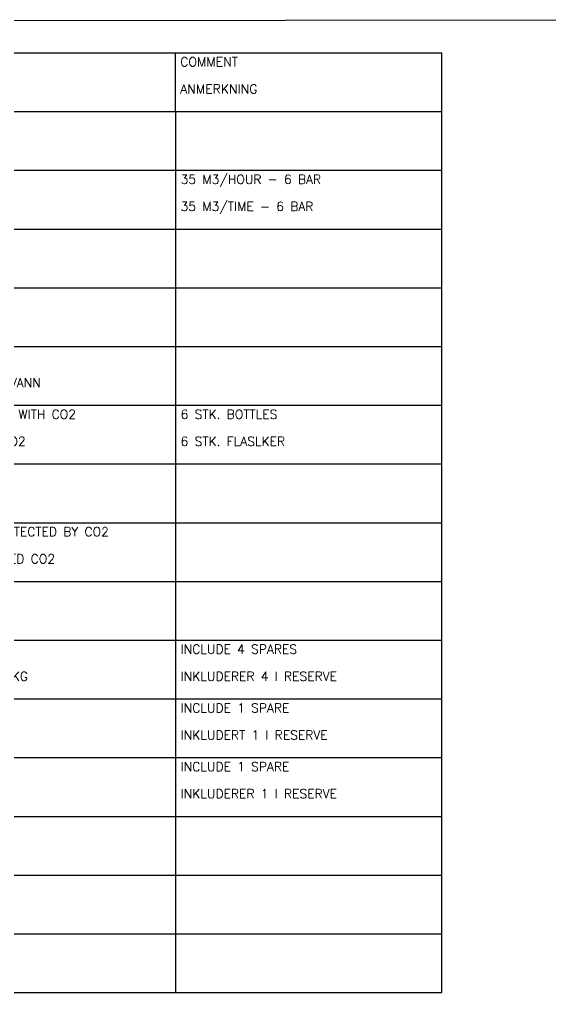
# Model space of a CAD drawing. Header units: millimetres. Extents: x 1084702 to 1166801, y 36632 to 124519.
# Drawn here: x 1138577 to 1147985, y 105189 to 122419 of the extents above; entities that cross this region are included whole.
import ezdxf
from ezdxf.enums import TextEntityAlignment as Align

# ---------------------------------------------------------------- set-up
doc = ezdxf.new("R2010")
doc.units = ezdxf.units.MM
doc.header["$LTSCALE"] = 250
doc.layers.get('0').update_dxf_attribs({"color": 255})
for name, color, linetype in [('%legend', 1, 'Continuous'), ('S0CO1', 1, 'Continuous'), ('SAFETX2', 2, 'Continuous'), ('SAFETX7', 255, 'Continuous')]:
    doc.layers.add(name, color=color, linetype=linetype)
doc.styles.add('LEGEND TXT', font='romans.shx')
doc.styles.add('ROMANS', font='ROMANS.shx', dxfattribs={"height": 100})

# ---------------------------------------------------------------- blocks, each defined once
blk = doc.blocks.new('0 LEGEND')
at = {"color": 0, "linetype": 'ByBlock', "lineweight": -2}
for p, q in [((0, 0), (0, -1560)), ((1560, 0), (1560, -1560)), ((2760, 0), (2760, -1560)), ((13080, 0), (13080, -1560)), ((20160, -1560), (20160, 0)), ((0, -1560), (20160, -1560))]:
    blk.add_line(p, q, dxfattribs=at)
blk.add_lwpolyline([(180, -1380), (1380, -1380), (1380, -180), (180, -180)], close=True, dxfattribs=at)
at = {"layer": 'SAFETX7', "style": 'ROMANS'}
for tag, p in [('DESCRIPTION1', (2896.668000034348, -359.9999999313441)), ('COMMENT1', (13216.66800003433, -359.9999999313441)), ('DESCRIPTION2', (2898.46219999122, -719.999999862659)), ('COMMENT2', (13218.46219999122, -719.999999862659)), ('BESKRIVELSE3', (2896.668000034348, -1080.000000034343)), ('KOMMENTAR1', (13216.66800003433, -1080.000000034343)), ('BESKRIVELSE4', (2898.46219999122, -1439.999999965672)), ('KOMMENTAR2', (13218.46219999122, -1439.999999965672))]:
    blk.add_attdef(tag, p, '', height=240, dxfattribs=at)
blk.add_attdef('ANTALL', text='', height=240, dxfattribs=at).set_placement((2160, -780), align=Align.MIDDLE_CENTER)

msp = doc.modelspace()

# ---------------------------------------------------------------- linework, layer by layer
at = {"layer": '%legend', "lineweight": -3}
for p, q in [((1132620.448824722, 121828.6001249047), (1146060.448824722, 121828.6001249047)), ((1141333.421372422, 121828.6001249047), (1141333.421372422, 120788.6001249047)), ((1132620.448824722, 120788.6001249047), (1146060.448824722, 120788.6001249047))]:
    msp.add_line(p, q, dxfattribs=at)
msp.add_line((1146060.448824722, 120788.6001249047), (1146060.448824722, 121828.6001249047))
at = {"layer": 'S0CO1', "color": 6}
msp.add_line((1164924.992991523, 122419.3894659248), (1085897.678011559, 122351.0332791083), dxfattribs=at)

# ---------------------------------------------------------------- block references
at = {"layer": '%legend', "lineweight": -3}
ref = msp.add_blockref('0 LEGEND', (1132620.448824722, 120788.6001249047), dxfattribs=dict(at, xscale=0.6666666666666666, yscale=0.6666666666666666, zscale=0.6666666666666666))
ref.add_attrib('ANTALL', '2', dxfattribs={"layer": 'SAFETX2', "lineweight": -2, "height": 160, "style": 'LEGEND TXT'}).set_placement((1134060.448824722, 120268.6001249047), align=Align.MIDDLE_CENTER)
ref.add_attrib('DESCRIPTION1', 'FIRE CONTROL PLAN', (1134551.560824744, 120548.6001249505), dxfattribs={"layer": 'SAFETX2', "lineweight": -2, "height": 160, "style": 'LEGEND TXT'})
ref.add_attrib('BESKRIVELSE3', 'BRANNKONTROLLPLAN', (1134551.560824744, 120068.6001248818), dxfattribs={"layer": 'SAFETX2', "lineweight": -2, "height": 160, "style": 'LEGEND TXT'})
ref = msp.add_blockref('0 LEGEND', (1132620.448824722, 119748.6001249029), dxfattribs=dict(at, xscale=0.6666666666666666, yscale=0.6666666666666666, zscale=0.6666666666666666))
ref.add_attrib('ANTALL', '1', dxfattribs={"layer": 'SAFETX2', "lineweight": -2, "height": 160, "style": 'LEGEND TXT'}).set_placement((1134060.448824722, 119228.6001249029), align=Align.MIDDLE_CENTER)
ref.add_attrib('DESCRIPTION1', 'FIRE PUMP', (1134551.560824745, 119508.6001249486), dxfattribs={"layer": 'SAFETX2', "lineweight": -2, "height": 160, "style": 'LEGEND TXT'})
ref.add_attrib('COMMENT1', '35 M3/HOUR - 6 BAR', (1141431.560824745, 119508.6001249486), dxfattribs={"layer": 'SAFETX2', "lineweight": -2, "height": 160, "style": 'LEGEND TXT'})
ref.add_attrib('BESKRIVELSE3', 'BRANNPUMPE', (1134551.560824745, 119028.60012488), dxfattribs={"layer": 'SAFETX2', "lineweight": -2, "height": 160, "style": 'LEGEND TXT'})
ref.add_attrib('KOMMENTAR1', '35 M3/TIME - 6 BAR', (1141431.560824745, 119028.60012488), dxfattribs={"layer": 'SAFETX2', "lineweight": -2, "height": 160, "style": 'LEGEND TXT'})
ref = msp.add_blockref('0 LEGEND', (1132620.448824722, 118708.6001249047), dxfattribs=dict(at, xscale=0.6666666666666666, yscale=0.6666666666666666, zscale=0.6666666666666666))
ref.add_attrib('ANTALL', '1', dxfattribs={"layer": 'SAFETX2', "lineweight": -2, "height": 160, "style": 'LEGEND TXT'}).set_placement((1134060.448824722, 118188.6001249047), align=Align.MIDDLE_CENTER)
ref.add_attrib('DESCRIPTION1', 'REMOTE CONTROL FOR FIRE PUMP', (1134551.560824745, 118468.6001249505), dxfattribs={"layer": 'SAFETX2', "lineweight": -2, "height": 160, "style": 'LEGEND TXT'})
ref.add_attrib('BESKRIVELSE3', 'FJERNKONTROLL FOR BRANNPUMPE', (1134551.560824745, 117988.6001248818), dxfattribs={"layer": 'SAFETX2', "lineweight": -2, "height": 160, "style": 'LEGEND TXT'})
ref = msp.add_blockref('0 LEGEND', (1132620.448824722, 117668.5884553624), dxfattribs=dict(at, xscale=0.6666666666666666, yscale=0.6666666666666666, zscale=0.6666666666666666))
ref.add_attrib('ANTALL', '5', dxfattribs={"layer": 'SAFETX2', "lineweight": -2, "height": 160, "style": 'LEGEND TXT'}).set_placement((1134060.448824722, 117148.5884553624), align=Align.MIDDLE_CENTER)
ref.add_attrib('DESCRIPTION1', 'FIRE HYDRANT FOR WATER', (1134551.560824744, 117428.5884554082), dxfattribs={"layer": 'SAFETX2', "lineweight": -2, "height": 160, "style": 'LEGEND TXT'})
ref.add_attrib('BESKRIVELSE3', 'BRANN HYDRANT FOR VANN', (1134551.560824744, 116948.5884553395), dxfattribs={"layer": 'SAFETX2', "lineweight": -2, "height": 160, "style": 'LEGEND TXT'})
ref = msp.add_blockref('0 LEGEND', (1132620.448824722, 116628.5884553624), dxfattribs=dict(at, xscale=0.6666666666666666, yscale=0.6666666666666666, zscale=0.6666666666666666))
ref.add_attrib('ANTALL', '5', dxfattribs={"layer": 'SAFETX2', "lineweight": -2, "height": 160, "style": 'LEGEND TXT'}).set_placement((1134060.448824722, 116108.5884553624), align=Align.MIDDLE_CENTER)
ref.add_attrib('DESCRIPTION1', 'FIREHOSE AND NOZZLE FOR WATER', (1134551.560824744, 116388.5884554082), dxfattribs={"layer": 'SAFETX2', "lineweight": -2, "height": 160, "style": 'LEGEND TXT'})
ref.add_attrib('BESKRIVELSE3', 'BRANNSLANGE OG STRÅLERØR FOR VANN', (1134551.560824744, 115908.5884553395), dxfattribs={"layer": 'SAFETX2', "lineweight": -2, "height": 160, "style": 'LEGEND TXT'})
ref = msp.add_blockref('0 LEGEND', (1132620.448824722, 115588.6001249047), dxfattribs=dict(at, xscale=0.6666666666666666, yscale=0.6666666666666666, zscale=0.6666666666666666))
ref.add_attrib('ANTALL', '1', dxfattribs={"layer": 'SAFETX2', "lineweight": -2, "height": 160, "style": 'LEGEND TXT'}).set_placement((1134060.448824722, 115068.6001249047), align=Align.MIDDLE_CENTER)
ref.add_attrib('DESCRIPTION1', 'FIXED FIRE-EXTINGUISHING BATTERY WITH CO2', (1134551.560824744, 115348.6001249505), dxfattribs={"layer": 'SAFETX2', "lineweight": -2, "height": 160, "style": 'LEGEND TXT'})
ref.add_attrib('COMMENT1', '6 STK. BOTTLES', (1141431.560824744, 115348.6001249505), dxfattribs={"layer": 'SAFETX2', "lineweight": -2, "height": 160, "style": 'LEGEND TXT'})
ref.add_attrib('BESKRIVELSE3', 'FAST SLUKKESYSTEMBATTERI MED CO2', (1134551.560824744, 114868.6001248819), dxfattribs={"layer": 'SAFETX2', "lineweight": -2, "height": 160, "style": 'LEGEND TXT'})
ref.add_attrib('KOMMENTAR1', '6 STK. FLASLKER', (1141431.560824744, 114868.6001248819), dxfattribs={"layer": 'SAFETX2', "lineweight": -2, "height": 160, "style": 'LEGEND TXT'})
ref = msp.add_blockref('0 LEGEND', (1132620.448824722, 114548.6001249047), dxfattribs=dict(at, xscale=0.6666666666666666, yscale=0.6666666666666666, zscale=0.6666666666666666))
ref.add_attrib('ANTALL', '1', dxfattribs={"layer": 'SAFETX2', "lineweight": -2, "height": 160, "style": 'LEGEND TXT'}).set_placement((1134060.448824722, 114028.6001249047), align=Align.MIDDLE_CENTER)
ref.add_attrib('DESCRIPTION1', 'REMOTE RELEASE STATION FOR CO2', (1134551.560824744, 114308.6001249505), dxfattribs={"layer": 'SAFETX2', "lineweight": -2, "height": 160, "style": 'LEGEND TXT'})
ref.add_attrib('BESKRIVELSE3', 'FJERNUTLØSNING FOR CO2', (1134551.560824744, 113828.6001248819), dxfattribs={"layer": 'SAFETX2', "lineweight": -2, "height": 160, "style": 'LEGEND TXT'})
ref = msp.add_blockref('0 LEGEND', (1132620.448824722, 113508.6001249047), dxfattribs=dict(at, xscale=0.6666666666666666, yscale=0.6666666666666666, zscale=0.6666666666666666))
ref.add_attrib('DESCRIPTION1', 'SPACES OR GROUP OF SPACES PROTECTED BY CO2', (1134551.560824744, 113268.6001249505), dxfattribs={"layer": 'SAFETX2', "lineweight": -2, "height": 160, "style": 'LEGEND TXT'})
ref.add_attrib('BESKRIVELSE3', 'ROM ELLER OMRÅDER BESKYTTET MED CO2', (1134551.560824744, 112788.6001248819), dxfattribs={"layer": 'SAFETX2', "lineweight": -2, "height": 160, "style": 'LEGEND TXT'})
ref = msp.add_blockref('0 LEGEND', (1132620.448824722, 112468.6001249047), dxfattribs=dict(at, xscale=0.6666666666666666, yscale=0.6666666666666666, zscale=0.6666666666666666))
ref.add_attrib('ANTALL', '3', dxfattribs={"layer": 'SAFETX2', "lineweight": -2, "height": 160, "style": 'LEGEND TXT'}).set_placement((1134060.448824722, 111948.6001249047), align=Align.MIDDLE_CENTER)
ref.add_attrib('DESCRIPTION1', 'FIREAXE', (1134551.560824744, 112228.6001249505), dxfattribs={"layer": 'SAFETX2', "lineweight": -2, "height": 160, "style": 'LEGEND TXT'})
ref.add_attrib('BESKRIVELSE3', 'BRANNØKS', (1134551.560824744, 111748.6001248818), dxfattribs={"layer": 'SAFETX2', "lineweight": -2, "height": 160, "style": 'LEGEND TXT'})
ref = msp.add_blockref('0 LEGEND', (1132620.448824722, 111428.6001249066), dxfattribs=dict(at, xscale=0.6666666666666666, yscale=0.6666666666666666, zscale=0.6666666666666666))
ref.add_attrib('ANTALL', '11', dxfattribs={"layer": 'SAFETX2', "lineweight": -2, "height": 160, "style": 'LEGEND TXT'}).set_placement((1134060.448824722, 110908.6001249066), align=Align.MIDDLE_CENTER)
ref.add_attrib('DESCRIPTION1', 'FIRE EXTINGUISHER, POWDER, 12KG', (1134551.560824744, 111188.6001249524), dxfattribs={"layer": 'SAFETX2', "lineweight": -2, "height": 160, "style": 'LEGEND TXT'})
ref.add_attrib('COMMENT1', 'INCLUDE 4 SPARES', (1141431.560824744, 111188.6001249524), dxfattribs={"layer": 'SAFETX2', "lineweight": -2, "height": 160, "style": 'LEGEND TXT'})
ref.add_attrib('BESKRIVELSE3', 'BRANNSLUKKEAPPARAT, PULVER, 12KG', (1134551.560824744, 110708.6001248837), dxfattribs={"layer": 'SAFETX2', "lineweight": -2, "height": 160, "style": 'LEGEND TXT'})
ref.add_attrib('KOMMENTAR1', 'INKLUDERER 4 I RESERVE', (1141431.560824744, 110708.6001248837), dxfattribs={"layer": 'SAFETX2', "lineweight": -2, "height": 160, "style": 'LEGEND TXT'})
ref = msp.add_blockref('0 LEGEND', (1132620.448824722, 110388.6001249047), dxfattribs=dict(at, xscale=0.6666666666666666, yscale=0.6666666666666666, zscale=0.6666666666666666))
ref.add_attrib('ANTALL', '4', dxfattribs={"layer": 'SAFETX2', "lineweight": -2, "height": 160, "style": 'LEGEND TXT'}).set_placement((1134060.448824722, 109868.6001249047), align=Align.MIDDLE_CENTER)
ref.add_attrib('DESCRIPTION1', 'FIRE EXTINGUISHER, WATER, 9L', (1134551.560824744, 110148.6001249505), dxfattribs={"layer": 'SAFETX2', "lineweight": -2, "height": 160, "style": 'LEGEND TXT'})
ref.add_attrib('COMMENT1', 'INCLUDE 1 SPARE', (1141431.560824744, 110148.6001249505), dxfattribs={"layer": 'SAFETX2', "lineweight": -2, "height": 160, "style": 'LEGEND TXT'})
ref.add_attrib('BESKRIVELSE3', 'BRANNSLUKKEAPPARAT, VANN, 9L', (1134551.560824744, 109668.6001248819), dxfattribs={"layer": 'SAFETX2', "lineweight": -2, "height": 160, "style": 'LEGEND TXT'})
ref.add_attrib('KOMMENTAR1', 'INKLUDERT 1 I RESERVE', (1141431.560824744, 109668.6001248819), dxfattribs={"layer": 'SAFETX2', "lineweight": -2, "height": 160, "style": 'LEGEND TXT'})
ref = msp.add_blockref('0 LEGEND', (1132620.448824722, 109348.6001249047), dxfattribs=dict(at, xscale=0.6666666666666666, yscale=0.6666666666666666, zscale=0.6666666666666666))
ref.add_attrib('ANTALL', '3', dxfattribs={"layer": 'SAFETX2', "lineweight": -2, "height": 160, "style": 'LEGEND TXT'}).set_placement((1134060.448824722, 108828.6001249047), align=Align.MIDDLE_CENTER)
ref.add_attrib('DESCRIPTION1', 'FIRE EXTINGUISHER, CO2, 6KG', (1134551.560824744, 109108.6001249505), dxfattribs={"layer": 'SAFETX2', "lineweight": -2, "height": 160, "style": 'LEGEND TXT'})
ref.add_attrib('COMMENT1', 'INCLUDE 1 SPARE', (1141431.560824744, 109108.6001249505), dxfattribs={"layer": 'SAFETX2', "lineweight": -2, "height": 160, "style": 'LEGEND TXT'})
ref.add_attrib('BESKRIVELSE3', 'BRANNSLUKKEAPPARAT, CO2, 6KG', (1134551.560824744, 108628.6001248819), dxfattribs={"layer": 'SAFETX2', "lineweight": -2, "height": 160, "style": 'LEGEND TXT'})
ref.add_attrib('KOMMENTAR1', 'INKLUDERER 1 I RESERVE', (1141431.560824744, 108628.6001248819), dxfattribs={"layer": 'SAFETX2', "lineweight": -2, "height": 160, "style": 'LEGEND TXT'})
ref = msp.add_blockref('0 LEGEND', (1132620.448824722, 108308.6001249047), dxfattribs=dict(at, xscale=0.6666666666666666, yscale=0.6666666666666666, zscale=0.6666666666666666))
ref.add_attrib('ANTALL', '2', dxfattribs={"layer": 'SAFETX2', "lineweight": -2, "height": 160, "style": 'LEGEND TXT'}).set_placement((1134060.448824722, 107788.6001249047), align=Align.MIDDLE_CENTER)
ref.add_attrib('DESCRIPTION1', 'FIRE LOCKER', (1134551.560824744, 108068.6001249505), dxfattribs={"layer": 'SAFETX2', "lineweight": -2, "height": 160, "style": 'LEGEND TXT'})
ref.add_attrib('BESKRIVELSE3', 'SKAP MED BRANNMANNSUTSTYR', (1134551.560824744, 107588.6001248819), dxfattribs={"layer": 'SAFETX2', "lineweight": -2, "height": 160, "style": 'LEGEND TXT'})
ref = msp.add_blockref('0 LEGEND', (1132620.448824722, 107268.6058865036), dxfattribs=dict(at, xscale=0.6666666666666666, yscale=0.6666666666666666, zscale=0.6666666666666666))
ref.add_attrib('DESCRIPTION1', 'A-CLASS DIVISION', (1134551.560824745, 107028.6058865495), dxfattribs={"layer": 'SAFETX2', "lineweight": -2, "height": 160, "style": 'LEGEND TXT'})
ref.add_attrib('BESKRIVELSE3', 'A-KLASSE BRANNSKILLE', (1134551.560824745, 106548.6058864808), dxfattribs={"layer": 'SAFETX2', "lineweight": -2, "height": 160, "style": 'LEGEND TXT'})
ref = msp.add_blockref('0 LEGEND', (1132620.448824722, 106228.6058865036), dxfattribs=dict(at, xscale=0.6666666666666666, yscale=0.6666666666666666, zscale=0.6666666666666666))
ref.add_attrib('ANTALL', '9', dxfattribs={"layer": 'SAFETX2', "lineweight": -2, "height": 160, "style": 'LEGEND TXT'}).set_placement((1134060.448824722, 105708.6058865036), align=Align.MIDDLE_CENTER)
ref.add_attrib('DESCRIPTION1', 'A-CLASS HINGED FIRE DOOR', (1134551.560824745, 105988.6058865494), dxfattribs={"layer": 'SAFETX2', "lineweight": -2, "height": 160, "style": 'LEGEND TXT'})
ref.add_attrib('BESKRIVELSE3', 'A-KLASSE HENGSLET BRANNDØR', (1134551.560824745, 105508.6058864808), dxfattribs={"layer": 'SAFETX2', "lineweight": -2, "height": 160, "style": 'LEGEND TXT'})

# ---------------------------------------------------------------- texts
at = {"layer": 'SAFETX2', "style": 'LEGEND TXT'}
for s, p in [('COMMENT', (1141424.533372445, 121588.6001249505)), ('ANMERKNING', (1141424.533372445, 121108.6001248818))]:
    msp.add_text(s, height=161.28, dxfattribs=at).set_placement(p)

doc.saveas('drawing.dxf')
